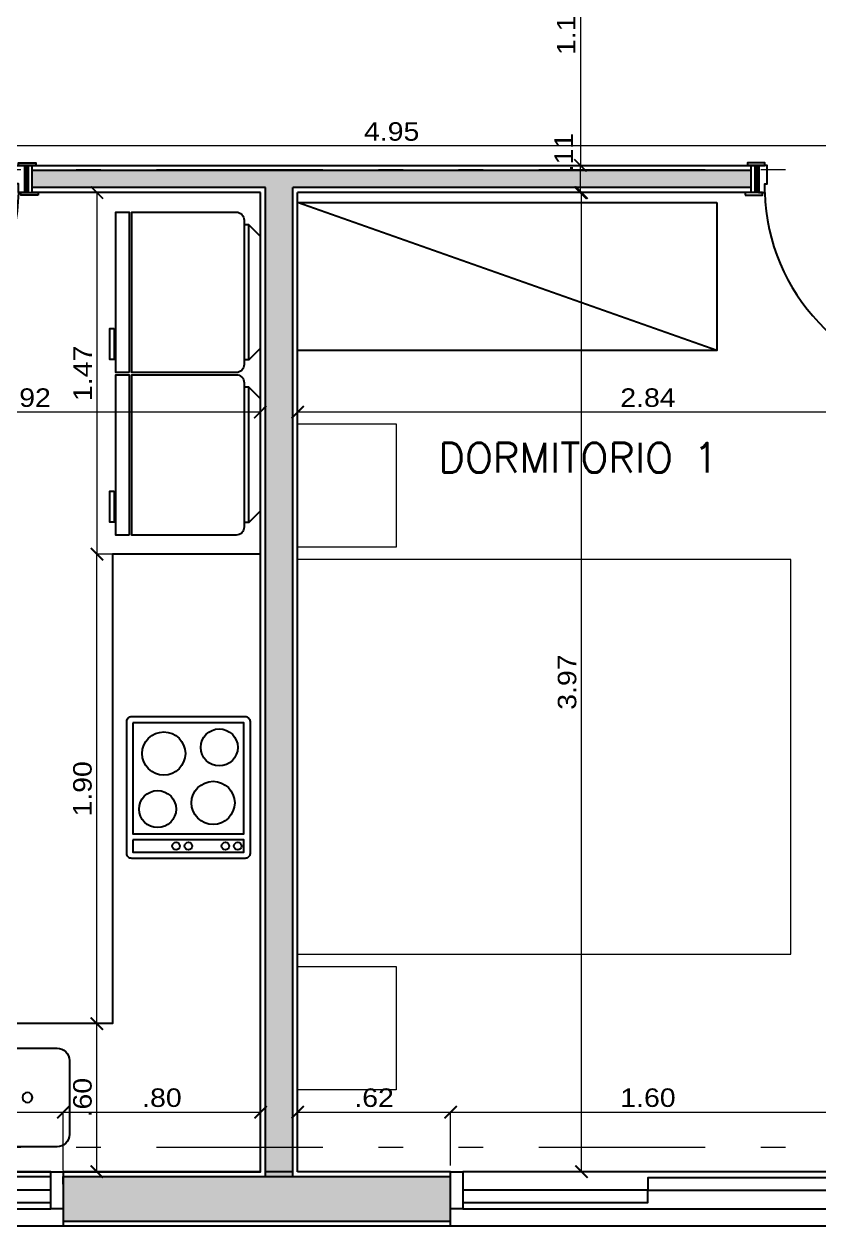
# Model space of a CAD drawing. Header units: metres. Extents: x 219 to 707, y -561 to -17.
# Drawn here: x 347.679 to 350.902, y -234.344 to -229.473 of the extents above; entities that cross this region are included whole.
import ezdxf

# ---------------------------------------------------------------- set-up
doc = ezdxf.new("R2010")
doc.units = ezdxf.units.M
doc.linetypes.add('CYPE_RAYAPUNTOPUNTO', pattern=[0.45, 0.225, -0.075, 0, -0.075, 0, -0.075])
for name, color, linetype in [('A-Aberturas', 2, 'Continuous'), ('A-Equipamiento fijo', 253, 'Continuous'), ('A-Muros', 4, 'Continuous'), ('A-Revoques', 1, 'Continuous'), ('A-Texto', 3, 'Continuous'), ('Dr Ejes en bloque', 4, 'Continuous'), ('TCOTA', 1, 'Continuous')]:
    doc.layers.add(name, color=color, linetype=linetype)
doc.layers.add('A-Equipamiento', color=251, linetype='Continuous', lineweight=5)
doc.layers.add('COTAS_REPLANTEO', color=7, linetype='CYPE_RAYAPUNTOPUNTO', lineweight=0)
for name, color, linetype, transparency in [('M-Muro hueco 11', 141, 'Continuous', 0.5), ('M3- Muro Hueco 15', 113, 'Continuous', 0.7), ('M4-Muro Hueco 22', 42, 'Continuous', 0.5)]:
    doc.layers.add(name, color=color, linetype=linetype, transparency=transparency)
doc.styles.add('1-50', font='arial.ttf', dxfattribs={"width": 1.1, "height": 0.075})
doc.styles.add('T12', font='romans.shx', dxfattribs={"height": 0.12})
doc.dimstyles.new('1-50', dxfattribs={"dimscale": 0, "dimtxt": 0.075, "dimasz": 0.05, "dimexe": 0, "dimexo": 0.025, "dimgap": 0.02, "dimtad": 1, "dimzin": 4, "dimdsep": 46, "dimtxsty": '1-50', "dimblk": 'ARCHTICK', "dimcen": 0.09, "dimclrd": 256, "dimclre": 8, "dimclrt": 2, "dimadec": 0, "dimazin": 3, "dimtfac": 1, "dimtofl": 0, "dimtmove": 2, "dimatfit": 3, "dimldrblk": 'OPEN90', "dimfxl": 1, "dimtolj": 1, "dimtzin": 0, "dimlwd": 18, "dimlwe": 18, "dimarcsym": 0})

# ---------------------------------------------------------------- blocks, each defined once
blk = doc.blocks.new('A$Cdcc540ea')
for points in [[(-0.15, -0.1), (0, -0.1), (0, -0.15), (-0.15, -0.15), (-0.15, -0.1)], [(-0.15, -1.65), (0, -1.65), (0, -1.7), (-0.15, -1.7), (-0.15, -1.65)]]:
    blk.add_lwpolyline(points)
at = {"color": 1}
blk.add_lwpolyline([(-0.15, -1.65), (0, -1.65), (0, -0.15), (-0.15, -0.15)], close=True, dxfattribs=at)
for points in [[(-0.075, -0.9), (-0.075, -0.15), (-0.125, -0.15), (-0.125, -0.9)], [(-0.025, -1.65), (-0.025, -0.9), (-0.075, -0.9), (-0.075, -1.65)]]:
    blk.add_lwpolyline(points, close=True)
blk = doc.blocks.new('A$Ce7407af1')
for points in [[(-0.55, 0.15), (-0.55, 0), (-0.6, 0), (-0.6, 0.15), (-0.55, 0.15)], [(0, 0.15), (0, 0), (-0.05, 0), (-0.05, 0.15), (0, 0.15)]]:
    blk.add_lwpolyline(points)
for points in [[(-0.55, 0.15), (-0.55, 0), (-0.05, 0), (-0.05, 0.15)], [(-0.55, 0.025), (-0.05, 0.025), (-0.05, 0.075), (-0.55, 0.075)]]:
    blk.add_lwpolyline(points, close=True)
blk = doc.blocks.new('HELAD7~2')
at = {"color": 252}
for p, q in [((0.0477, 0.2471), (0.0675, 0.2471)), ((0.0477, -0.3221), (0.0675, -0.3221))]:
    blk.add_line(p, q, dxfattribs=at)
blk.add_lwpolyline([(0.0675, 0.2662, -0.414214), (0.1013, 0.3), (0.54, 0.3), (0.54, -0.375), (0.1013, -0.375, -0.414214), (0.0675, -0.3413)], format="xyb", close=True, dxfattribs=at)
for points in [[(0.5513, 0.3), (0.6075, 0.3), (0.6075, -0.375), (0.5513, -0.375)], [(0, 0.1994), (0.0477, 0.2471), (0.0477, -0.3221), (0, -0.2744), (0, -0.0375)], [(0.615, 0.1145), (0.615, 0.2454), (0.6324, 0.2454), (0.6324, 0.1145)]]:
    blk.add_lwpolyline(points, close=True, dxfattribs=at)
blk = doc.blocks.new('Lpd')
at = {"linetype": 'Continuous'}
for p, q in [((-0.06, 0.2), (-0.3, 0.2)), ((0.06, 0.2), (-0.06, 0.2)), ((0.3, 0.2), (0.06, 0.2)), ((-0.35, 0.15), (-0.35, -0.15)), ((-0.01, 0.15), (-0.01, -0.15)), ((0.01, 0.15), (0.01, -0.15)), ((0.35, -0.15), (0.35, 0.15)), ((-0.3, -0.2), (-0.06, -0.2)), ((0.06, -0.2), (-0.06, -0.2)), ((0.06, -0.2), (0.3, -0.2))]:
    blk.add_line(p, q, dxfattribs=at)
for centre in [(-0.18, 0), (0.18, 0)]:
    blk.add_circle(centre, 0.02)
for centre, start, end in [((-0.3, 0.15), 90, 180), ((-0.06, 0.15), 0, 90), ((0.06, 0.15), 90, 180), ((0.3, 0.15), 0, 90), ((-0.3, -0.15), 180, 270), ((-0.06, -0.15), 270, 0), ((0.06, -0.15), 180, 270), ((0.3, -0.15), 270, 0)]:
    blk.add_arc(centre, 0.05, start, end, dxfattribs=at)
blk.add_point((0, 0))
blk = doc.blocks.new('Cocelpl')
at = {"layer": 'A-Equipamiento fijo'}
blk.add_lwpolyline([(-0.5, -0.2675), (-0.5, 0.2675, -0.414214), (-0.48, 0.2875), (-0.02, 0.2875, -0.414214), (0, 0.2675), (0, -0.2675, -0.414214), (-0.02, -0.2875), (-0.48, -0.2875, -0.414214)], format="xyb", close=True, dxfattribs=at)
for points in [[(-0.475, 0.2625), (-0.475, -0.1875), (-0.025, -0.1875), (-0.025, 0.2625)], [(-0.475, -0.2125), (-0.475, -0.2625), (-0.025, -0.2625), (-0.025, -0.2125)]]:
    blk.add_lwpolyline(points, close=True, dxfattribs=at)
for centre, radius in [((-0.35, 0.1375), 0.0875), ((-0.125, 0.1625), 0.075), ((-0.15, -0.0625), 0.0875), ((-0.375, -0.0875), 0.075), ((-0.3, -0.2375), 0.0156), ((-0.25, -0.2375), 0.0156), ((-0.1, -0.2375), 0.0156), ((-0.05, -0.2375), 0.0156)]:
    blk.add_circle(centre, radius, dxfattribs=at)
blk = doc.blocks.new('hoja 75')
for p, q in [((2947.502, 1180.9982), (2947.5913, 1180.9982)), ((2947.502, 1180.9896), (2947.502, 1180.9982)), ((2947.5875, 1180.9896), (2947.502, 1180.9896)), ((2947.5864, 1180.9675), (2947.5891, 1180.9821)), ((2947.5891, 1180.9821), (2947.5875, 1180.9896)), ((2947.5913, 1180.9982), (2947.6042, 1180.9864)), ((2947.6042, 1180.9864), (2947.6069, 1180.967)), ((2946.8799, 1180.9638), (2947.5768, 1180.9638)), ((2946.8799, 1180.9638), (2946.8799, 1180.9278)), ((2946.8799, 1180.9278), (2947.5768, 1180.9278)), ((2947.5768, 1180.9638), (2947.5768, 1180.9675)), ((2947.5768, 1180.9675), (2947.5864, 1180.9675)), ((2947.5768, 1180.9278), (2947.5768, 1180.924)), ((2947.6069, 1180.967), (2947.6166, 1180.967)), ((2947.6166, 1180.967), (2947.6166, 1180.9638)), ((2947.6166, 1180.9638), (2947.6499, 1180.9638)), ((2947.6166, 1180.9277), (2947.6499, 1180.9277)), ((2947.6166, 1180.9245), (2947.6166, 1180.9277)), ((2947.6499, 1180.9277), (2947.6499, 1180.9638)), ((2947.5875, 1180.9019), (2947.502, 1180.9019)), ((2947.502, 1180.9019), (2947.502, 1180.8933)), ((2947.502, 1180.8933), (2947.5913, 1180.8933)), ((2947.5768, 1180.924), (2947.5864, 1180.924)), ((2947.5864, 1180.924), (2947.5891, 1180.9094)), ((2947.5891, 1180.9094), (2947.5875, 1180.9019)), ((2947.5913, 1180.8933), (2947.6042, 1180.9051)), ((2947.6042, 1180.9051), (2947.6069, 1180.9245)), ((2947.6069, 1180.9245), (2947.6166, 1180.9245))]:
    blk.add_line(p, q)
blk = doc.blocks.new('A$C30CA3CF2')
at = {"transparency": 33554661}
h = blk.add_hatch(dxfattribs=at)
h.set_pattern_fill('ANSI31', color=1, scale=0.001, angle=180, style=0)
h.set_pattern_definition([(225, (3011.2897267, 1180.500286), (0.0022450640303, -0.0022450640303), [])])
h.paths.add_polyline_path([(1.609, 0.7021), (1.624, 0.7021), (1.624, 0.8121), (1.609, 0.8121)])
h.paths.add_polyline_path([(0.774, 0.7021), (0.789, 0.7021), (0.789, 0.8121), (0.774, 0.8121)])
for p, q in [((0.774, 0.8121), (0.754, 0.8121)), ((1.624, 0.8121), (1.644, 0.8121)), ((0.824, 0.7761), (0.814, 0.7761)), ((1.574, 0.7021), (1.654, 0.7021))]:
    blk.add_line(p, q, dxfattribs=at)
for points in [[(0.734, 0.8221), (0.804, 0.8221), (0.804, 0.8121), (0.734, 0.8121)], [(1.664, 0.8221), (1.594, 0.8221), (1.594, 0.8121), (1.664, 0.8121)], [(0.744, 0.7021), (0.814, 0.7021), (0.814, 0.6921), (0.744, 0.6921)], [(1.654, 0.7021), (1.584, 0.7021), (1.584, 0.6921), (1.654, 0.6921)]]:
    blk.add_lwpolyline(points, close=True, dxfattribs=at)
at = {"color": 0, "linetype": 'ByBlock', "transparency": 33554661}
for points in [[(0.759, 0.8121), (0.774, 0.8121), (0.774, 0.7021), (0.759, 0.7021)], [(0.789, 0.8121), (0.814, 0.8121), (0.814, 0.7761), (0.824, 0.7761), (0.824, 0.7021), (0.789, 0.7021)], [(1.609, 0.8121), (1.584, 0.8121), (1.584, 0.7761), (1.574, 0.7761), (1.574, 0.7021), (1.609, 0.7021)], [(1.624, 0.8121), (1.639, 0.8121), (1.639, 0.7021), (1.624, 0.7021)]]:
    blk.add_lwpolyline(points, close=True, dxfattribs=at)
at = {"color": 1, "transparency": 33554661}
blk.add_arc((0.7921, 0.7921), 0.7921, 1.4466, 85.8096, dxfattribs=at)
at = {"transparency": 33554661, "rotation": 90}
blk.add_blockref('hoja 75', (1181.7777, -2946.0678), dxfattribs=at)
blk.add_blockref('hoja 75', (1181.7777, -2946.0678), dxfattribs=at)
blk = doc.blocks.new('_ArchTick')
at = {"color": 0, "linetype": 'ByBlock', "const_width": 0.15}
blk.add_lwpolyline([(-0.5, -0.5), (0.5, 0.5)], dxfattribs=at)
blk = doc.blocks.new('*D568')
at = {"layer": 'Defpoints', "color": 0, "transparency": 16777216}
for p in [(351.0089, -233.8827), (349.4089, -234.1238), (351.0089, -234.1238)]:
    blk.add_point(p, dxfattribs=at)
at = {"layer": 'TCOTA', "color": 8, "lineweight": 18, "transparency": 16777216}
for p, q in [((349.4089, -234.0988), (349.4089, -233.8827)), ((351.0089, -234.0988), (351.0089, -233.8827))]:
    blk.add_line(p, q, dxfattribs=at)
at = {"layer": 'TCOTA', "lineweight": 18, "transparency": 16777216}
blk.add_line((349.4089, -233.8827), (351.0089, -233.8827), dxfattribs=at)
at = {"layer": 'TCOTA', "lineweight": 18, "transparency": 16777216, "xscale": 0.05, "yscale": 0.05, "zscale": 0.05, "rotation": 180}
blk.add_blockref('_ArchTick', (349.4089, -233.8827), dxfattribs=at)
at = {"layer": 'TCOTA', "lineweight": 18, "transparency": 16777216, "xscale": 0.05, "yscale": 0.05, "zscale": 0.05}
blk.add_blockref('_ArchTick', (351.0089, -233.8827), dxfattribs=at)
at = {"layer": 'TCOTA', "color": 2, "transparency": 16777216, "insert": (350.2089, -233.8244), "char_height": 0.075, "attachment_point": 5, "style": '1-50'}
blk.add_mtext('\\A1;1.60', dxfattribs=at)
blk = doc.blocks.new('_Open90')
at = {"color": 0, "linetype": 'ByBlock', "lineweight": -2}
for p, q in [((0, 0), (-1, 0)), ((-0.5, 0.5), (0, 0)), ((0, 0), (-0.5, -0.5))]:
    blk.add_line(p, q, dxfattribs=at)
blk = doc.blocks.new('*D569')
at = {"layer": 'Defpoints', "color": 0, "transparency": 16777216}
for p in [(349.4089, -233.8827), (348.7884, -234.1238), (349.4089, -234.1238)]:
    blk.add_point(p, dxfattribs=at)
at = {"layer": 'TCOTA', "color": 8, "lineweight": 18, "transparency": 16777216}
for p, q in [((348.7884, -234.0988), (348.7884, -233.8827)), ((349.4089, -234.0988), (349.4089, -233.8827))]:
    blk.add_line(p, q, dxfattribs=at)
at = {"layer": 'TCOTA', "lineweight": 18, "transparency": 16777216}
blk.add_line((348.7884, -233.8827), (349.4089, -233.8827), dxfattribs=at)
at = {"layer": 'TCOTA', "lineweight": 18, "transparency": 16777216, "xscale": 0.05, "yscale": 0.05, "zscale": 0.05, "rotation": 180}
blk.add_blockref('_ArchTick', (348.7884, -233.8827), dxfattribs=at)
at = {"layer": 'TCOTA', "lineweight": 18, "transparency": 16777216, "xscale": 0.05, "yscale": 0.05, "zscale": 0.05}
blk.add_blockref('_ArchTick', (349.4089, -233.8827), dxfattribs=at)
at = {"layer": 'TCOTA', "color": 2, "transparency": 16777216, "insert": (349.0986, -233.8244), "char_height": 0.075, "attachment_point": 5, "style": '1-50'}
blk.add_mtext('\\A1;.62', dxfattribs=at)
blk = doc.blocks.new('*D570')
at = {"layer": 'Defpoints', "color": 0, "transparency": 16777216}
for p in [(348.6384, -233.8827), (347.8384, -234.1438), (348.6384, -234.1238)]:
    blk.add_point(p, dxfattribs=at)
at = {"layer": 'TCOTA', "color": 8, "lineweight": 18, "transparency": 16777216}
for p, q in [((347.8384, -234.1188), (347.8384, -233.8827)), ((348.6384, -234.0988), (348.6384, -233.8827))]:
    blk.add_line(p, q, dxfattribs=at)
at = {"layer": 'TCOTA', "lineweight": 18, "transparency": 16777216}
blk.add_line((347.8384, -233.8827), (348.6384, -233.8827), dxfattribs=at)
at = {"layer": 'TCOTA', "lineweight": 18, "transparency": 16777216, "xscale": 0.05, "yscale": 0.05, "zscale": 0.05, "rotation": 180}
blk.add_blockref('_ArchTick', (347.8384, -233.8827), dxfattribs=at)
at = {"layer": 'TCOTA', "lineweight": 18, "transparency": 16777216, "xscale": 0.05, "yscale": 0.05, "zscale": 0.05}
blk.add_blockref('_ArchTick', (348.6384, -233.8827), dxfattribs=at)
at = {"layer": 'TCOTA', "color": 2, "transparency": 16777216, "insert": (348.2384, -233.8244), "char_height": 0.075, "attachment_point": 5, "style": '1-50'}
blk.add_mtext('\\A1;.80', dxfattribs=at)
blk = doc.blocks.new('*D571')
at = {"layer": 'Defpoints', "color": 0, "transparency": 16777216}
for p in [(347.8384, -233.8827), (347.2384, -234.1438), (347.8384, -234.1438)]:
    blk.add_point(p, dxfattribs=at)
at = {"layer": 'TCOTA', "color": 8, "lineweight": 18, "transparency": 16777216}
for p, q in [((347.2384, -234.1188), (347.2384, -233.8827)), ((347.8384, -234.1188), (347.8384, -233.8827))]:
    blk.add_line(p, q, dxfattribs=at)
at = {"layer": 'TCOTA', "lineweight": 18, "transparency": 16777216}
blk.add_line((347.2384, -233.8827), (347.8384, -233.8827), dxfattribs=at)
at = {"layer": 'TCOTA', "lineweight": 18, "transparency": 16777216, "xscale": 0.05, "yscale": 0.05, "zscale": 0.05, "rotation": 180}
blk.add_blockref('_ArchTick', (347.2384, -233.8827), dxfattribs=at)
at = {"layer": 'TCOTA', "lineweight": 18, "transparency": 16777216, "xscale": 0.05, "yscale": 0.05, "zscale": 0.05}
blk.add_blockref('_ArchTick', (347.8384, -233.8827), dxfattribs=at)
at = {"layer": 'TCOTA', "color": 2, "transparency": 16777216, "insert": (347.5384, -233.8244), "char_height": 0.075, "attachment_point": 5, "style": '1-50'}
blk.add_mtext('\\A1;.60', dxfattribs=at)
blk = doc.blocks.new('*D581')
at = {"layer": 'Defpoints', "color": 0, "transparency": 16777216}
for p in [(350.184, -228.9262), (349.9351, -230.0459), (350.184, -230.0459)]:
    blk.add_point(p, dxfattribs=at)
at = {"layer": 'TCOTA', "color": 8, "lineweight": 18, "transparency": 16777216}
for p, q in [((350.159, -228.9262), (349.9351, -228.9262)), ((350.159, -230.0459), (349.9351, -230.0459))]:
    blk.add_line(p, q, dxfattribs=at)
at = {"layer": 'TCOTA', "lineweight": 18, "transparency": 16777216}
blk.add_line((349.9351, -228.9262), (349.9351, -230.0459), dxfattribs=at)
at = {"layer": 'TCOTA', "lineweight": 18, "transparency": 16777216, "xscale": 0.05, "yscale": 0.05, "zscale": 0.05}
for p, rotation in [((349.9351, -228.9262), 90), ((349.9351, -230.0459), 270)]:
    blk.add_blockref('_ArchTick', p, dxfattribs=dict(at, rotation=rotation))
at = {"layer": 'TCOTA', "color": 2, "transparency": 16777216, "insert": (349.8774, -229.4861), "char_height": 0.075, "attachment_point": 5, "rotation": 90, "style": '1-50'}
blk.add_mtext('\\A1;1.12', dxfattribs=at)
blk = doc.blocks.new('*D582')
at = {"layer": 'Defpoints', "color": 0, "transparency": 16777216}
for p in [(349.9351, -230.0459), (349.9692, -230.0459), (349.9692, -230.1559)]:
    blk.add_point(p, dxfattribs=at)
at = {"layer": 'TCOTA', "color": 8, "lineweight": 18, "transparency": 16777216}
for p, q in [((349.9442, -230.0459), (349.9351, -230.0459)), ((349.9442, -230.1559), (349.9351, -230.1559))]:
    blk.add_line(p, q, dxfattribs=at)
at = {"layer": 'TCOTA', "lineweight": 18, "transparency": 16777216}
blk.add_line((349.9351, -230.1559), (349.9351, -230.0459), dxfattribs=at)
at = {"layer": 'TCOTA', "lineweight": 18, "transparency": 16777216, "xscale": 0.05, "yscale": 0.05, "zscale": 0.05}
for p, rotation in [((349.9351, -230.0459), 90), ((349.9351, -230.1559), 270)]:
    blk.add_blockref('_ArchTick', p, dxfattribs=dict(at, rotation=rotation))
at = {"layer": 'TCOTA', "color": 2, "transparency": 16777216, "insert": (349.8674, -229.994), "char_height": 0.075, "attachment_point": 5, "rotation": 90, "style": '1-50'}
blk.add_mtext('\\A1;.11', dxfattribs=at)
blk = doc.blocks.new('*D583')
at = {"layer": 'Defpoints', "color": 0, "transparency": 16777216}
for p in [(349.9396, -230.1559), (350.0224, -230.1559), (350.0224, -234.1238)]:
    blk.add_point(p, dxfattribs=at)
at = {"layer": 'TCOTA', "color": 8, "lineweight": 18, "transparency": 16777216}
for p, q in [((349.9974, -230.1559), (349.9396, -230.1559)), ((349.9974, -234.1238), (349.9396, -234.1238))]:
    blk.add_line(p, q, dxfattribs=at)
at = {"layer": 'TCOTA', "lineweight": 18, "transparency": 16777216}
blk.add_line((349.9396, -234.1238), (349.9396, -230.1559), dxfattribs=at)
at = {"layer": 'TCOTA', "lineweight": 18, "transparency": 16777216, "xscale": 0.05, "yscale": 0.05, "zscale": 0.05}
for p, rotation in [((349.9396, -230.1559), 90), ((349.9396, -234.1238), 270)]:
    blk.add_blockref('_ArchTick', p, dxfattribs=dict(at, rotation=rotation))
at = {"layer": 'TCOTA', "color": 2, "transparency": 16777216, "insert": (349.8813, -232.1398), "char_height": 0.075, "attachment_point": 5, "rotation": 90, "style": '1-50'}
blk.add_mtext('\\A1;3.97', dxfattribs=at)
blk = doc.blocks.new('*D588')
at = {"layer": 'Defpoints', "color": 0, "transparency": 16777216}
for p in [(347.9643, -233.5238), (347.9748, -233.5238), (347.9643, -234.1238)]:
    blk.add_point(p, dxfattribs=at)
at = {"layer": 'TCOTA', "color": 8, "lineweight": 18, "transparency": 16777216}
for p, q in [((347.9893, -233.5238), (347.9748, -233.5238)), ((347.9893, -234.1238), (347.9748, -234.1238))]:
    blk.add_line(p, q, dxfattribs=at)
at = {"layer": 'TCOTA', "lineweight": 18, "transparency": 16777216}
blk.add_line((347.9748, -234.1238), (347.9748, -233.5238), dxfattribs=at)
at = {"layer": 'TCOTA', "lineweight": 18, "transparency": 16777216, "xscale": 0.05, "yscale": 0.05, "zscale": 0.05}
for p, rotation in [((347.9748, -233.5238), 90), ((347.9748, -234.1238), 270)]:
    blk.add_blockref('_ArchTick', p, dxfattribs=dict(at, rotation=rotation))
at = {"layer": 'TCOTA', "color": 2, "transparency": 16777216, "insert": (347.9165, -233.8238), "char_height": 0.075, "attachment_point": 5, "rotation": 90, "style": '1-50'}
blk.add_mtext('\\A1;.60', dxfattribs=at)
blk = doc.blocks.new('*D589')
at = {"layer": 'Defpoints', "color": 0, "transparency": 16777216}
for p in [(347.9748, -231.6212), (348.0384, -231.6212), (347.9748, -233.5238)]:
    blk.add_point(p, dxfattribs=at)
at = {"layer": 'TCOTA', "color": 8, "lineweight": 18, "transparency": 16777216}
for p, q in [((348.0134, -231.6212), (347.9748, -231.6212)), ((347.9998, -233.5238), (347.9748, -233.5238))]:
    blk.add_line(p, q, dxfattribs=at)
at = {"layer": 'TCOTA', "lineweight": 18, "transparency": 16777216}
blk.add_line((347.9748, -233.5238), (347.9748, -231.6212), dxfattribs=at)
at = {"layer": 'TCOTA', "lineweight": 18, "transparency": 16777216, "xscale": 0.05, "yscale": 0.05, "zscale": 0.05}
for p, rotation in [((347.9748, -231.6212), 90), ((347.9748, -233.5238), 270)]:
    blk.add_blockref('_ArchTick', p, dxfattribs=dict(at, rotation=rotation))
at = {"layer": 'TCOTA', "color": 2, "transparency": 16777216, "insert": (347.9165, -232.5725), "char_height": 0.075, "attachment_point": 5, "rotation": 90, "style": '1-50'}
blk.add_mtext('\\A1;1.90', dxfattribs=at)
blk = doc.blocks.new('*D590')
at = {"layer": 'Defpoints', "color": 0, "transparency": 16777216}
for p in [(348.3079, -230.1559), (347.9748, -231.6212), (348.3079, -231.6212)]:
    blk.add_point(p, dxfattribs=at)
at = {"layer": 'TCOTA', "color": 8, "lineweight": 18, "transparency": 16777216}
for p, q in [((348.2829, -230.1559), (347.9748, -230.1559)), ((348.2829, -231.6212), (347.9748, -231.6212))]:
    blk.add_line(p, q, dxfattribs=at)
at = {"layer": 'TCOTA', "lineweight": 18, "transparency": 16777216}
blk.add_line((347.9748, -230.1559), (347.9748, -231.6212), dxfattribs=at)
at = {"layer": 'TCOTA', "lineweight": 18, "transparency": 16777216, "xscale": 0.05, "yscale": 0.05, "zscale": 0.05}
for p, rotation in [((347.9748, -230.1559), 90), ((347.9748, -231.6212), 270)]:
    blk.add_blockref('_ArchTick', p, dxfattribs=dict(at, rotation=rotation))
at = {"layer": 'TCOTA', "color": 2, "transparency": 16777216, "insert": (347.9171, -230.8885), "char_height": 0.075, "attachment_point": 5, "rotation": 90, "style": '1-50'}
blk.add_mtext('\\A1;1.47', dxfattribs=at)
blk = doc.blocks.new('*D497')
at = {"layer": 'Defpoints', "color": 0, "transparency": 16777216}
for p in [(348.7884, -231.0456), (348.7884, -231.0456), (351.6295, -231.0456)]:
    blk.add_point(p, dxfattribs=at)
at = {"layer": 'TCOTA', "color": 8, "lineweight": 18, "transparency": 16777216}
for p, q in [((348.7884, -231.0206), (348.7884, -231.0456)), ((351.6295, -231.0206), (351.6295, -231.0456))]:
    blk.add_line(p, q, dxfattribs=at)
at = {"layer": 'TCOTA', "lineweight": 18, "transparency": 16777216}
blk.add_line((351.6295, -231.0456), (348.7884, -231.0456), dxfattribs=at)
at = {"layer": 'TCOTA', "lineweight": 18, "transparency": 16777216, "xscale": 0.05, "yscale": 0.05, "zscale": 0.05, "rotation": 180}
blk.add_blockref('_ArchTick', (348.7884, -231.0456), dxfattribs=at)
at = {"layer": 'TCOTA', "lineweight": 18, "transparency": 16777216, "xscale": 0.05, "yscale": 0.05, "zscale": 0.05}
blk.add_blockref('_ArchTick', (351.6295, -231.0456), dxfattribs=at)
at = {"layer": 'TCOTA', "color": 2, "transparency": 16777216, "insert": (350.2089, -230.9873), "char_height": 0.075, "attachment_point": 5, "style": '1-50'}
blk.add_mtext('\\A1;2.84', dxfattribs=at)
blk = doc.blocks.new('*D498')
at = {"layer": 'Defpoints', "color": 0, "transparency": 16777216}
for p in [(346.7148, -231.0456), (346.7148, -231.0456), (348.6367, -231.0456)]:
    blk.add_point(p, dxfattribs=at)
at = {"layer": 'TCOTA', "color": 8, "lineweight": 18, "transparency": 16777216}
for p, q in [((346.7148, -231.0206), (346.7148, -231.0456)), ((348.6367, -231.0206), (348.6367, -231.0456))]:
    blk.add_line(p, q, dxfattribs=at)
at = {"layer": 'TCOTA', "lineweight": 18, "transparency": 16777216}
blk.add_line((348.6367, -231.0456), (346.7148, -231.0456), dxfattribs=at)
at = {"layer": 'TCOTA', "lineweight": 18, "transparency": 16777216, "xscale": 0.05, "yscale": 0.05, "zscale": 0.05, "rotation": 180}
blk.add_blockref('_ArchTick', (346.7148, -231.0456), dxfattribs=at)
at = {"layer": 'TCOTA', "lineweight": 18, "transparency": 16777216, "xscale": 0.05, "yscale": 0.05, "zscale": 0.05}
blk.add_blockref('_ArchTick', (348.6367, -231.0456), dxfattribs=at)
at = {"layer": 'TCOTA', "color": 2, "transparency": 16777216, "insert": (347.6758, -230.9873), "char_height": 0.075, "attachment_point": 5, "style": '1-50'}
blk.add_mtext('\\A1;1.92', dxfattribs=at)
blk = doc.blocks.new('*D504')
at = {"layer": 'Defpoints', "color": 0, "transparency": 16777216}
for p in [(346.6948, -229.967), (346.6948, -230.0606), (351.6448, -230.0622)]:
    blk.add_point(p, dxfattribs=at)
at = {"layer": 'TCOTA', "color": 8, "lineweight": 18, "transparency": 16777216}
for p, q in [((346.6948, -230.0356), (346.6948, -229.967)), ((351.6448, -230.0372), (351.6448, -229.967))]:
    blk.add_line(p, q, dxfattribs=at)
at = {"layer": 'TCOTA', "lineweight": 18, "transparency": 16777216}
blk.add_line((351.6448, -229.967), (346.6948, -229.967), dxfattribs=at)
at = {"layer": 'TCOTA', "lineweight": 18, "transparency": 16777216, "xscale": 0.05, "yscale": 0.05, "zscale": 0.05, "rotation": 180}
blk.add_blockref('_ArchTick', (346.6948, -229.967), dxfattribs=at)
at = {"layer": 'TCOTA', "lineweight": 18, "transparency": 16777216, "xscale": 0.05, "yscale": 0.05, "zscale": 0.05}
blk.add_blockref('_ArchTick', (351.6448, -229.967), dxfattribs=at)
at = {"layer": 'TCOTA', "color": 2, "transparency": 16777216, "insert": (349.1698, -229.9087), "char_height": 0.075, "attachment_point": 5, "style": '1-50'}
blk.add_mtext('\\A1;4.95', dxfattribs=at)
blk = doc.blocks.new('DSADADASDAS')
at = {"layer": 'COTAS_REPLANTEO', "ltscale": 3}
for p, q in [((110.0984, 134.1088, -0.525), (141.6696, 134.1088, -0.525)), ((110.0984, 130.1466, -0.525), (141.6696, 130.1466, -0.525))]:
    blk.add_line(p, q, dxfattribs=at)

msp = doc.modelspace()

# ---------------------------------------------------------------- hatches: boundary and pattern name
at = {"layer": 'M-Muro hueco 11', "transparency": 33554534}
h = msp.add_hatch(color=256, dxfattribs=at)
h.dxf.hatch_style = 1
h.paths.add_polyline_path([(350.6277, -230.0659), (347.7117, -230.0659), (347.7117, -230.1359), (348.6584, -230.1359), (348.7684, -230.1359), (350.6277, -230.1359)])
h.paths.add_polyline_path([(351.5077, -230.1359), (351.6448, -230.1359), (351.6448, -230.0622), (351.5077, -230.0622)])
h.paths.add_polyline_path([(351.9948, -230.1409), (352.132, -230.1409), (352.132, -230.0622), (351.9948, -230.0622)])
at = {"layer": 'M3- Muro Hueco 15', "transparency": 33554687}
h = msp.add_hatch(color=256, dxfattribs=at)
h.dxf.hatch_style = 1
h.paths.add_polyline_path([(348.7684, -230.1359), (348.6584, -230.1359), (348.6584, -234.1438), (348.7684, -234.1438)])
at = {"layer": 'M4-Muro Hueco 22', "transparency": 33554687}
h = msp.add_hatch(color=256, dxfattribs=at)
h.dxf.hatch_style = 1
h.paths.add_polyline_path([(349.4089, -234.1438), (347.8384, -234.1438), (347.8384, -234.3238), (349.4089, -234.3238)])
h.paths.add_polyline_path([(352.5116, -234.1438), (351.9437, -234.1438), (351.9437, -234.3238), (352.5116, -234.3238)])
h.paths.add_polyline_path([(351.0089, -234.1438), (351.0089, -234.3238), (351.6437, -234.3238), (351.6437, -234.1438), (351.4942, -234.1438)])

# ---------------------------------------------------------------- linework, layer by layer
at = {"layer": 'A-Aberturas', "color": 252}
for p, q in [((347.2384, -234.3438), (347.8384, -234.3438)), ((349.4089, -234.3438), (351.0089, -234.3438))]:
    msp.add_line(p, q, dxfattribs=at)
at = {"layer": 'A-Equipamiento', "transparency": 33554687}
for points in [[(349.1884, -231.5925), (348.7884, -231.5925), (348.7884, -231.0925), (349.1884, -231.0925)], [(350.7884, -231.6425), (348.7884, -231.6425), (348.7884, -233.2425), (350.7884, -233.2425)], [(349.1884, -233.7925), (348.7884, -233.7925), (348.7884, -233.2925), (349.1884, -233.2925)]]:
    msp.add_lwpolyline(points, close=True, dxfattribs=at)
at = {"layer": 'A-Equipamiento fijo', "transparency": 33554687}
msp.add_line((350.4884, -230.7959), (348.7884, -230.1959), dxfattribs=at)
for points in [[(350.4884, -230.196), (350.4884, -230.7959), (348.7884, -230.7959), (348.7884, -230.1959)], [(348.0384, -231.6212), (348.0384, -233.5238), (346.6872, -233.5238), (346.688, -234.1245), (348.6384, -234.1243), (348.6384, -231.6212)]]:
    msp.add_lwpolyline(points, close=True, dxfattribs=at)
at = {"layer": 'A-Muros', "transparency": 33554687}
for p, q in [((350.6277, -230.0659), (347.7117, -230.0659)), ((348.6584, -230.1359), (347.7117, -230.1359)), ((348.6584, -234.1438), (348.6584, -230.1359)), ((348.7684, -234.1438), (348.7684, -230.1359)), ((350.6277, -230.1359), (348.7684, -230.1359)), ((347.2884, -234.1438), (347.7884, -234.1438)), ((347.8384, -234.1438), (348.6584, -234.1438)), ((348.7684, -234.1438), (349.4089, -234.1438))]:
    msp.add_line(p, q, dxfattribs=at)
at = {"layer": 'A-Muros'}
for p, q in [((347.7117, -230.1359), (347.7117, -230.0659)), ((350.6277, -230.1359), (350.6277, -230.0659)), ((347.8384, -234.1438), (347.8384, -234.3238)), ((349.4089, -234.3238), (349.4089, -234.1438)), ((347.8384, -234.3238), (349.4089, -234.3238))]:
    msp.add_line(p, q, dxfattribs=at)
at = {"layer": 'A-Revoques', "transparency": 33554687}
for p, q in [((347.7117, -230.0459), (350.6277, -230.0459)), ((348.6384, -230.1559), (347.7117, -230.1559)), ((348.6384, -234.1238), (348.6384, -230.1559)), ((348.7884, -234.1238), (348.7884, -230.1559)), ((350.6277, -230.1559), (348.7884, -230.1559)), ((348.6384, -234.1238), (347.8384, -234.1238)), ((348.7684, -234.1238), (348.6584, -234.1238)), ((348.6584, -234.1438), (348.7684, -234.1438)), ((349.4089, -234.1238), (348.7884, -234.1238)), ((349.4089, -234.3438), (349.4089, -234.1238)), ((347.8384, -234.3238), (347.8384, -234.3438)), ((347.8384, -234.3438), (349.4089, -234.3438))]:
    msp.add_line(p, q, dxfattribs=at)
at = {"layer": 'TCOTA'}
for p, q in [((347.8384, -234.1744), (347.8384, -234.1438)), ((347.8384, -234.1438), (347.8384, -234.3238))]:
    msp.add_line(p, q, dxfattribs=at)

# ---------------------------------------------------------------- block references
at = {"layer": 'A-Aberturas', "transparency": 33554687, "xscale": -1, "rotation": 180}
msp.add_blockref('A$C30CA3CF2', (346.0727, -229.3438), dxfattribs=at)
at = {"layer": 'A-Aberturas', "transparency": 33554687}
for name, p, rotation in [('A$C30CA3CF2', (352.2667, -229.3438), 180), ('A$Cdcc540ea', (351.1089, -234.2738), 270)]:
    msp.add_blockref(name, p, dxfattribs=dict(at, rotation=rotation))
msp.add_blockref('A$Ce7407af1', (347.8384, -234.2738), dxfattribs=at)
at = {"layer": 'A-Equipamiento fijo', "transparency": 33554687, "xscale": 0.9629627000411352, "yscale": 0.9629627000411352, "zscale": 0.9629627000411352, "rotation": 180}
for p in [(348.6367, -230.5961), (348.6367, -231.2551)]:
    msp.add_blockref('HELAD7~2', p, dxfattribs=at)
at = {"layer": 'A-Equipamiento fijo', "transparency": 33554687}
msp.add_blockref('Cocelpl', (348.5958, -232.5668), dxfattribs=at)
at = {"layer": 'A-Equipamiento fijo', "transparency": 33554687, "xscale": -1, "rotation": 180}
msp.add_blockref('Lpd', (347.513, -233.8232), dxfattribs=at)
at = {"layer": 'Dr Ejes en bloque'}
msp.add_blockref('DSADADASDAS', (225.7179, -364.1705, 0.525), dxfattribs=at)

# ---------------------------------------------------------------- texts
at = {"layer": 'A-Texto', "transparency": 33554687, "style": 'T12'}
msp.add_text('DORMITORIO 1', height=0.12, dxfattribs=at).set_placement((349.359, -231.2905))

# ---------------------------------------------------------------- dimensions: what is measured, and where the dimension line sits
at = {"layer": 'TCOTA'}
for base, p1, p2, picture, middle in [((349.9351, -230.0459), (350.184, -228.9262), (350.184, -230.0459), '*D581', (349.8774, -229.4861)), ((347.9748, -231.6212), (348.3079, -230.1559), (348.3079, -231.6212), '*D590', (347.9171, -230.8885)), ((349.9396, -230.1559), (350.0224, -234.1238), (350.0224, -230.1559), '*D583', (349.8813, -232.1398)), ((347.9748, -231.6212), (347.9748, -233.5238), (348.0384, -231.6212), '*D589', (347.9165, -232.5725)), ((347.9748, -233.5238), (347.9643, -234.1238), (347.9643, -233.5238), '*D588', (347.9165, -233.8238))]:
    dim = msp.add_linear_dim(base=base, p1=p1, p2=p2, angle=90, dimstyle='1-50', override={"dimscale": 1}, dxfattribs=at)
    dim.commit()
    dim.dimension.update_dxf_attribs({"geometry": picture, "text_midpoint": middle})
for base, p1, p2, picture, middle in [((346.6948, -229.967), (351.6448, -230.0622), (346.6948, -230.0606), '*D504', (349.1698, -229.9087)), ((346.7148, -231.0456), (348.6367, -231.0456), (346.7148, -231.0456), '*D498', (347.6758, -230.9873)), ((348.7884, -231.0456), (351.6295, -231.0456), (348.7884, -231.0456), '*D497', (350.2089, -230.9873)), ((347.8384, -233.8827), (347.2384, -234.1438), (347.8384, -234.1438), '*D571', (347.5384, -233.8244)), ((348.6384, -233.8827), (347.8384, -234.1438), (348.6384, -234.1238), '*D570', (348.2384, -233.8244)), ((349.4089, -233.8827), (348.7884, -234.1238), (349.4089, -234.1238), '*D569', (349.0986, -233.8244)), ((351.0089, -233.8827), (349.4089, -234.1238), (351.0089, -234.1238), '*D568', (350.2089, -233.8244))]:
    dim = msp.add_linear_dim(base=base, p1=p1, p2=p2, dimstyle='1-50', override={"dimscale": 1}, dxfattribs=at)
    dim.commit()
    dim.dimension.update_dxf_attribs({"geometry": picture, "text_midpoint": middle})
dim = msp.add_linear_dim(base=(349.9351, -230.0459), p1=(349.9692, -230.1559), p2=(349.9692, -230.0459), angle=90, dimstyle='1-50', override={"dimscale": 1}, dxfattribs=at)
dim.commit()
dim.dimension.update_dxf_attribs({"geometry": '*D582', "text_midpoint": (349.8674, -229.994), "dimtype": 160})

doc.saveas('drawing.dxf')
